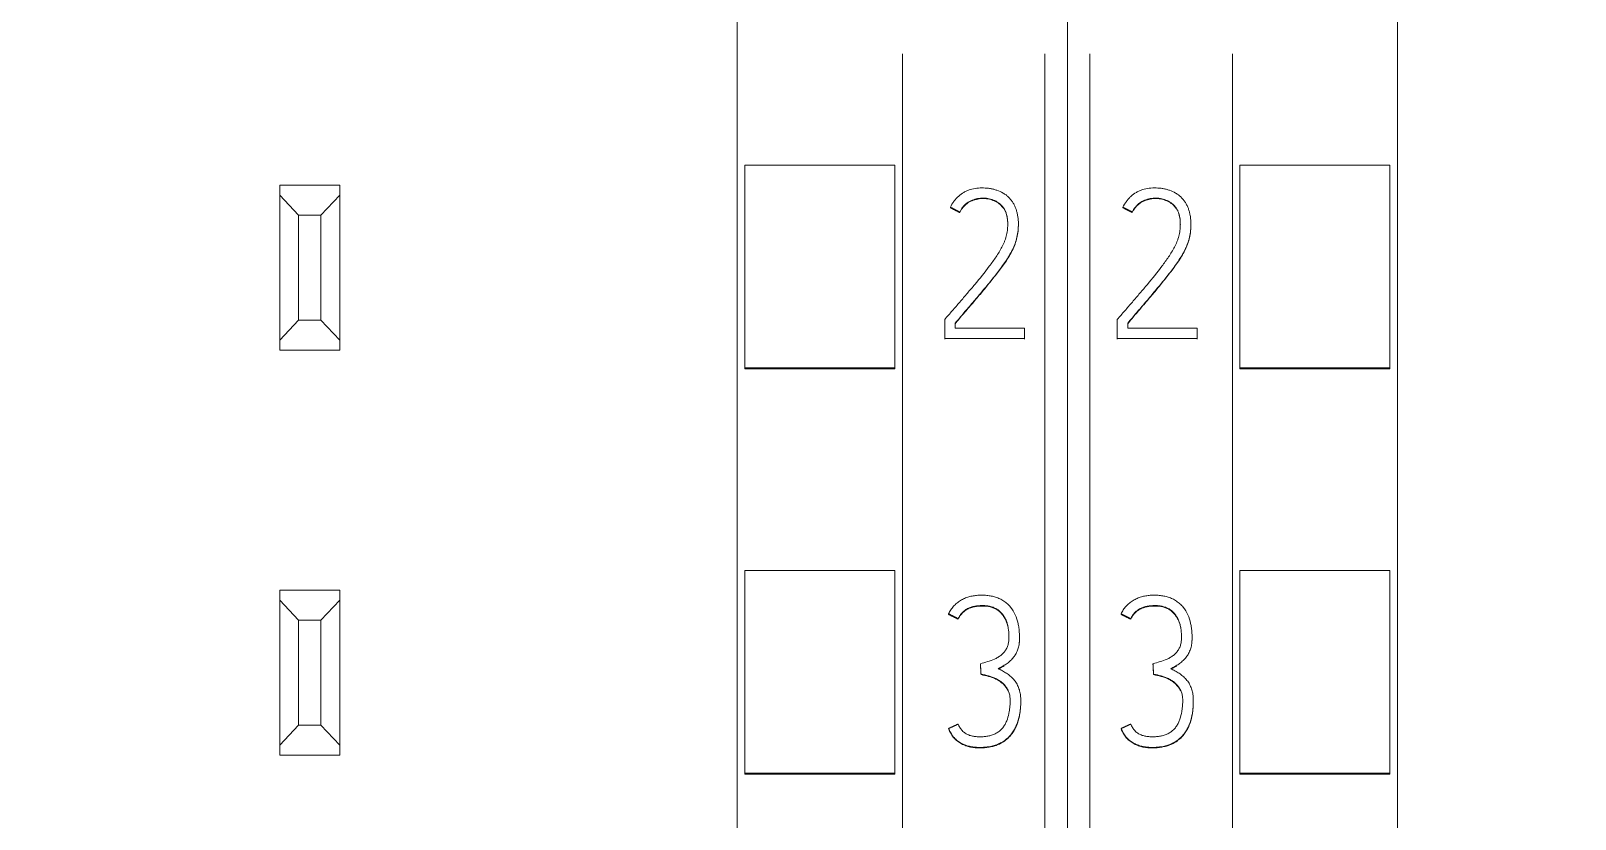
# Model space of a CAD drawing. Header units: millimetres. Extents: x 41350 to 54029, y 25852 to 34717.
# Drawn here: x 46933.4 to 46953.99, y 33478.45 to 33488.95 of the extents above; entities that cross this region are included whole.
import ezdxf

# ---------------------------------------------------------------- set-up
doc = ezdxf.new("R2010")
doc.units = ezdxf.units.MM
doc.set_wipeout_variables(frame=1)
doc.layers.add('! NO PLOT !', color=7, linetype='Continuous', true_color=0xff75dd, plot=False)
doc.layers.add('SI-ORMAR-Oprema', color=30, linetype='Continuous', lineweight=5)

# ---------------------------------------------------------------- blocks, each defined once
blk = doc.blocks.new('6ES7521-1BL00-0AB0')
at = {"layer": 'SI-ORMAR-Oprema'}
for p, q in [((-29.725, -3.719), (-29.725, -41.071)), ((-18.125, -7.528), (-18.125, -41.098)), ((-26.525, -7.846), (-26.525, -37.796)), ((-22.175, -37.796), (-22.175, -7.846)), ((-25.6, -10.184), (-24.9, -10.184)), ((-25.6, -11.159), (-25.6, -10.184)), ((-24.9, -10.184), (-24.9, -11.159)), ((-23.8, -11.159), (-23.8, -10.184)), ((-23.8, -10.184), (-23.1, -10.184)), ((-23.1, -10.184), (-23.1, -11.159)), ((-24.9, -11.159), (-25.6, -11.159)), ((-23.1, -11.159), (-23.8, -11.159)), ((-25.6, -11.684), (-24.9, -11.684)), ((-25.6, -12.659), (-25.6, -11.684)), ((-24.9, -11.684), (-24.9, -12.659)), ((-23.8, -11.684), (-23.1, -11.684)), ((-23.8, -12.659), (-23.8, -11.684)), ((-23.1, -11.684), (-23.1, -12.659)), ((-24.9, -12.659), (-25.6, -12.659)), ((-23.1, -12.659), (-23.8, -12.659)), ((-25.6, -14.159), (-25.6, -13.184)), ((-25.6, -13.184), (-24.9, -13.184)), ((-24.9, -13.184), (-24.9, -14.159)), ((-23.8, -14.159), (-23.8, -13.184)), ((-23.8, -13.184), (-23.1, -13.184)), ((-23.1, -13.184), (-23.1, -14.159)), ((-24.9, -14.159), (-25.6, -14.159)), ((-23.1, -14.159), (-23.8, -14.159)), ((-25.6, -15.659), (-25.6, -14.684)), ((-25.6, -14.684), (-24.9, -14.684)), ((-24.9, -14.684), (-24.9, -15.659)), ((-23.8, -15.659), (-23.8, -14.684)), ((-23.8, -14.684), (-23.1, -14.684)), ((-23.1, -14.684), (-23.1, -15.659)), ((-24.9, -15.659), (-25.6, -15.659)), ((-23.1, -15.659), (-23.8, -15.659)), ((-25.6, -17.159), (-25.6, -16.184)), ((-25.6, -16.184), (-24.9, -16.184)), ((-24.9, -16.184), (-24.9, -17.159)), ((-23.8, -17.159), (-23.8, -16.184)), ((-23.8, -16.184), (-23.1, -16.184)), ((-23.1, -16.184), (-23.1, -17.159)), ((-24.9, -17.159), (-25.6, -17.159)), ((-23.1, -17.159), (-23.8, -17.159)), ((-25.6, -17.684), (-24.9, -17.684)), ((-25.6, -18.659), (-25.6, -17.684)), ((-24.9, -17.684), (-24.9, -18.659)), ((-23.8, -17.684), (-23.1, -17.684)), ((-23.8, -18.659), (-23.8, -17.684)), ((-23.1, -17.684), (-23.1, -18.659)), ((-24.9, -18.659), (-25.6, -18.659)), ((-23.1, -18.659), (-23.8, -18.659)), ((-25.6, -20.159), (-25.6, -19.184)), ((-25.6, -19.184), (-24.9, -19.184)), ((-24.9, -19.184), (-24.9, -20.159)), ((-23.8, -20.159), (-23.8, -19.184)), ((-23.8, -19.184), (-23.1, -19.184)), ((-23.1, -19.184), (-23.1, -20.159)), ((-24.9, -20.159), (-25.6, -20.159)), ((-23.1, -20.159), (-23.8, -20.159))]:
    blk.add_line(p, q, dxfattribs=at)
blk.add_wipeout([(-17.4, 69.029), (17.4, 69.029), (17.4, -77.971), (-17.4, -77.971)]).dxf.layer = 'SI-ORMAR-Oprema'
blk.add_wipeout([(-17.4, 69.029), (17.4, 69.029), (17.4, -77.971), (-17.4, -77.971)]).dxf.layer = 'SI-ORMAR-Oprema'
for p, q in [((-17.4, 56.709), (-17.4, -56.709)), ((17.4, 56.709), (17.4, -56.709)), ((-13, 54.429), (-13, -54.387)), ((13, -54.387), (13, 54.429)), ((-17.1, -10.221), (-17.1, -74.176)), ((-15.2, -10.221), (-15.2, -74.176)), ((15.2, -10.221), (15.2, -74.176)), ((17.1, -10.221), (17.1, -74.176)), ((-15.1, -14.407), (-15.1, -11.706)), ((-13.1, -11.706), (-15.1, -11.706)), ((-13.1, -14.407), (-13.1, -11.706)), ((13.1, -14.407), (13.1, -11.706)), ((13.1, -11.706), (15.1, -11.706)), ((15.1, -14.407), (15.1, -11.706)), ((6.9, -11.971), (7.7, -11.971)), ((6.9, -12.105), (6.9, -11.971)), ((6.9, -14.038), (6.9, -12.105)), ((7.15, -12.371), (6.9, -12.105)), ((7.7, -12.105), (7.45, -12.371)), ((7.7, -11.971), (7.7, -12.105)), ((7.7, -12.105), (7.7, -14.038)), ((-16.66, -12.267), (-16.66, -12.273)), ((-16.535, -12.331), (-16.535, -12.337)), ((15.84, -12.267), (15.84, -12.273)), ((15.965, -12.331), (15.965, -12.337)), ((-15.753, -12.499), (-15.753, -12.493)), ((7.15, -12.371), (7.15, -13.771)), ((7.45, -12.371), (7.15, -12.371)), ((7.45, -13.771), (7.45, -12.371)), ((16.747, -12.499), (16.747, -12.493)), ((-16.735, -13.763), (-16.735, -14.018)), ((6.9, -14.038), (7.15, -13.771)), ((7.15, -13.771), (7.45, -13.771)), ((7.45, -13.771), (7.7, -14.038)), ((15.765, -13.763), (15.765, -14.018)), ((-16.596, -13.879), (-16.596, -13.813)), ((-15.67, -13.879), (-16.596, -13.879)), ((-15.67, -14.018), (-15.67, -13.879)), ((15.904, -13.879), (15.904, -13.813)), ((16.83, -13.879), (15.904, -13.879)), ((16.83, -14.018), (16.83, -13.879)), ((-16.735, -14.018), (-16.735, -14.024)), ((-16.735, -14.018), (-15.67, -14.018)), ((-15.67, -14.018), (-15.67, -14.024)), ((6.9, -14.171), (6.9, -14.038)), ((7.7, -14.171), (6.9, -14.171)), ((7.7, -14.038), (7.7, -14.171)), ((15.765, -14.018), (15.765, -14.024)), ((15.765, -14.018), (16.83, -14.018)), ((16.83, -14.018), (16.83, -14.024)), ((-15.1, -14.422), (-15.1, -14.407)), ((-13.1, -14.407), (-15.1, -14.407)), ((-13.1, -14.422), (-13.1, -14.407)), ((13.1, -14.422), (13.1, -14.407)), ((13.1, -14.407), (15.1, -14.407)), ((15.1, -14.422), (15.1, -14.407)), ((-13.1, -14.422), (-15.1, -14.422)), ((13.1, -14.422), (15.1, -14.422)), ((-15.1, -19.809), (-15.1, -17.107)), ((-13.1, -17.107), (-15.1, -17.107)), ((-13.1, -19.809), (-13.1, -17.107)), ((13.1, -19.809), (13.1, -17.107)), ((13.1, -17.107), (15.1, -17.107)), ((15.1, -19.809), (15.1, -17.107)), ((6.9, -17.371), (7.7, -17.371)), ((6.9, -17.505), (6.9, -17.371)), ((7.7, -17.371), (7.7, -17.505)), ((-16.684, -17.686), (-16.684, -17.693)), ((6.9, -19.438), (6.9, -17.505)), ((7.15, -17.771), (6.9, -17.505)), ((7.7, -17.505), (7.45, -17.771)), ((7.7, -17.505), (7.7, -19.438)), ((15.816, -17.686), (15.816, -17.693)), ((-16.556, -17.75), (-16.556, -17.756)), ((7.15, -17.771), (7.15, -19.171)), ((7.45, -17.771), (7.15, -17.771)), ((7.45, -19.171), (7.45, -17.771)), ((15.944, -17.75), (15.944, -17.756)), ((-15.738, -18.005), (-15.738, -17.999)), ((16.762, -18.005), (16.762, -17.999)), ((-16.259, -18.352), (-16.259, -18.358)), ((-16.251, -18.49), (-16.251, -18.496)), ((16.241, -18.352), (16.241, -18.358)), ((16.249, -18.49), (16.249, -18.496)), ((-15.721, -18.858), (-15.721, -18.852)), ((16.779, -18.858), (16.779, -18.852)), ((-16.684, -19.214), (-16.684, -19.22)), ((6.9, -19.438), (7.15, -19.171)), ((7.15, -19.171), (7.45, -19.171)), ((7.45, -19.171), (7.7, -19.438)), ((15.816, -19.214), (15.816, -19.22)), ((6.9, -19.571), (6.9, -19.438)), ((7.7, -19.438), (7.7, -19.571)), ((7.7, -19.571), (6.9, -19.571)), ((-15.1, -19.822), (-15.1, -19.809)), ((-13.1, -19.809), (-15.1, -19.809)), ((-13.1, -19.822), (-15.1, -19.822)), ((-13.1, -19.822), (-13.1, -19.809)), ((13.1, -19.822), (13.1, -19.809)), ((13.1, -19.809), (15.1, -19.809)), ((13.1, -19.822), (15.1, -19.822)), ((15.1, -19.822), (15.1, -19.809))]:
    blk.add_line(p, q, dxfattribs=at)
for points, knots in [([(-16.535, -12.331), (-16.524, -12.307), (-16.51, -12.285), (-16.486, -12.255), (-16.478, -12.245), (-16.459, -12.227), (-16.449, -12.219), (-16.418, -12.196), (-16.395, -12.184), (-16.346, -12.164), (-16.322, -12.157), (-16.283, -12.15), (-16.271, -12.148), (-16.245, -12.145), (-16.232, -12.145), (-16.193, -12.145), (-16.167, -12.148), (-16.129, -12.157), (-16.117, -12.16), (-16.092, -12.169), (-16.08, -12.174), (-16.045, -12.19), (-16.023, -12.203), (-15.992, -12.228), (-15.983, -12.237), (-15.965, -12.256), (-15.957, -12.266), (-15.946, -12.282), (-15.942, -12.287), (-15.936, -12.299), (-15.926, -12.316), (-15.919, -12.334), (-15.911, -12.359), (-15.908, -12.371), (-15.902, -12.397), (-15.9, -12.41), (-15.897, -12.435), (-15.896, -12.448), (-15.895, -12.474), (-15.894, -12.487), (-15.895, -12.513), (-15.895, -12.526), (-15.897, -12.552), (-15.898, -12.565), (-15.903, -12.603), (-15.908, -12.628), (-15.918, -12.666), (-15.922, -12.678), (-15.93, -12.703), (-15.935, -12.715), (-15.949, -12.751), (-15.96, -12.774), (-15.984, -12.82), (-15.997, -12.842), (-16.023, -12.886), (-16.037, -12.907), (-16.08, -12.971), (-16.11, -13.013), (-16.202, -13.136), (-16.267, -13.216), (-16.366, -13.334), (-16.4, -13.373), (-16.466, -13.452), (-16.5, -13.491), (-16.567, -13.569), (-16.601, -13.608), (-16.668, -13.685), (-16.702, -13.724), (-16.735, -13.763)], [0, 0, 0, 0, 0.03125, 0.03125, 0.046875, 0.046875, 0.0625, 0.0625, 0.09375, 0.09375, 0.125, 0.125, 0.140625, 0.140625, 0.15625, 0.15625, 0.1875, 0.1875, 0.203125, 0.203125, 0.21875, 0.21875, 0.25, 0.25, 0.265625, 0.265625, 0.28125, 0.28125, 0.289062, 0.289062, 0.296875, 0.3125, 0.3125, 0.328125, 0.328125, 0.34375, 0.34375, 0.359375, 0.359375, 0.375, 0.375, 0.390625, 0.390625, 0.40625, 0.40625, 0.4375, 0.4375, 0.453125, 0.453125, 0.46875, 0.46875, 0.5, 0.5, 0.53125, 0.53125, 0.5625, 0.5625, 0.625, 0.625, 0.75, 0.75, 0.8125, 0.8125, 0.875, 0.875, 0.9375, 0.9375, 1, 1, 1, 1]), ([(-16.596, -13.813), (-16.557, -13.767), (-16.519, -13.721), (-16.441, -13.629), (-16.401, -13.583), (-16.323, -13.492), (-16.284, -13.446), (-16.207, -13.353), (-16.168, -13.307), (-16.092, -13.213), (-16.054, -13.166), (-16, -13.094), (-15.982, -13.07), (-15.947, -13.021), (-15.929, -12.996), (-15.896, -12.946), (-15.88, -12.92), (-15.85, -12.869), (-15.836, -12.842), (-15.817, -12.801), (-15.811, -12.787), (-15.8, -12.759), (-15.795, -12.745), (-15.78, -12.701), (-15.773, -12.672), (-15.762, -12.613), (-15.758, -12.583), (-15.754, -12.538), (-15.754, -12.523), (-15.753, -12.493), (-15.753, -12.478), (-15.755, -12.432), (-15.759, -12.402), (-15.766, -12.358), (-15.77, -12.343), (-15.777, -12.314), (-15.782, -12.299), (-15.792, -12.271), (-15.798, -12.257), (-15.812, -12.23), (-15.819, -12.217), (-15.831, -12.198), (-15.835, -12.192), (-15.844, -12.179), (-15.849, -12.173), (-15.864, -12.156), (-15.874, -12.145), (-15.895, -12.123), (-15.906, -12.113), (-15.924, -12.099), (-15.93, -12.095), (-15.943, -12.086), (-15.95, -12.082), (-15.983, -12.063), (-16.01, -12.051), (-16.053, -12.036), (-16.068, -12.031), (-16.097, -12.024), (-16.112, -12.02), (-16.142, -12.015), (-16.157, -12.013), (-16.187, -12.011), (-16.202, -12.01), (-16.232, -12.009), (-16.247, -12.009), (-16.278, -12.011), (-16.293, -12.012), (-16.338, -12.017), (-16.368, -12.023), (-16.411, -12.037), (-16.425, -12.042), (-16.446, -12.051), (-16.453, -12.055), (-16.467, -12.061), (-16.473, -12.065), (-16.506, -12.084), (-16.53, -12.102), (-16.564, -12.132), (-16.575, -12.143), (-16.596, -12.165), (-16.605, -12.177), (-16.632, -12.213), (-16.648, -12.239), (-16.66, -12.267)], [0, 0, 0, 0, 0.0625, 0.0625, 0.125, 0.125, 0.1875, 0.1875, 0.25, 0.25, 0.3125, 0.3125, 0.34375, 0.34375, 0.375, 0.375, 0.40625, 0.40625, 0.4375, 0.4375, 0.453125, 0.453125, 0.46875, 0.46875, 0.5, 0.5, 0.53125, 0.53125, 0.546875, 0.546875, 0.5625, 0.5625, 0.59375, 0.59375, 0.609375, 0.609375, 0.625, 0.625, 0.640625, 0.640625, 0.65625, 0.65625, 0.664063, 0.664063, 0.671875, 0.671875, 0.6875, 0.6875, 0.703125, 0.703125, 0.710938, 0.710938, 0.71875, 0.71875, 0.75, 0.75, 0.765625, 0.765625, 0.78125, 0.78125, 0.796875, 0.796875, 0.8125, 0.8125, 0.828125, 0.828125, 0.84375, 0.84375, 0.875, 0.875, 0.890625, 0.890625, 0.898438, 0.898438, 0.90625, 0.90625, 0.9375, 0.9375, 0.953125, 0.953125, 0.96875, 0.96875, 1, 1, 1, 1]), ([(15.965, -12.331), (15.976, -12.307), (15.99, -12.285), (16.014, -12.255), (16.022, -12.245), (16.041, -12.227), (16.051, -12.219), (16.082, -12.196), (16.105, -12.184), (16.154, -12.164), (16.178, -12.157), (16.217, -12.15), (16.229, -12.148), (16.255, -12.145), (16.268, -12.145), (16.307, -12.145), (16.333, -12.148), (16.371, -12.157), (16.383, -12.16), (16.408, -12.169), (16.42, -12.174), (16.455, -12.19), (16.477, -12.203), (16.508, -12.228), (16.517, -12.237), (16.535, -12.256), (16.543, -12.266), (16.554, -12.282), (16.558, -12.287), (16.564, -12.299), (16.574, -12.316), (16.581, -12.334), (16.589, -12.359), (16.592, -12.371), (16.598, -12.397), (16.6, -12.41), (16.603, -12.435), (16.604, -12.448), (16.605, -12.474), (16.606, -12.487), (16.605, -12.513), (16.605, -12.526), (16.603, -12.552), (16.602, -12.565), (16.597, -12.603), (16.592, -12.628), (16.582, -12.666), (16.578, -12.678), (16.57, -12.703), (16.565, -12.715), (16.551, -12.751), (16.54, -12.774), (16.516, -12.82), (16.503, -12.842), (16.477, -12.886), (16.463, -12.907), (16.42, -12.971), (16.39, -13.013), (16.298, -13.136), (16.233, -13.216), (16.134, -13.334), (16.1, -13.373), (16.034, -13.452), (16, -13.491), (15.933, -13.569), (15.899, -13.608), (15.832, -13.685), (15.798, -13.724), (15.765, -13.763)], [0, 0, 0, 0, 0.03125, 0.03125, 0.046875, 0.046875, 0.0625, 0.0625, 0.09375, 0.09375, 0.125, 0.125, 0.140625, 0.140625, 0.15625, 0.15625, 0.1875, 0.1875, 0.203125, 0.203125, 0.21875, 0.21875, 0.25, 0.25, 0.265625, 0.265625, 0.28125, 0.28125, 0.289063, 0.289063, 0.296875, 0.3125, 0.3125, 0.328125, 0.328125, 0.34375, 0.34375, 0.359375, 0.359375, 0.375, 0.375, 0.390625, 0.390625, 0.40625, 0.40625, 0.4375, 0.4375, 0.453125, 0.453125, 0.46875, 0.46875, 0.5, 0.5, 0.53125, 0.53125, 0.5625, 0.5625, 0.625, 0.625, 0.75, 0.75, 0.8125, 0.8125, 0.875, 0.875, 0.9375, 0.9375, 1, 1, 1, 1]), ([(15.904, -13.813), (15.943, -13.767), (15.981, -13.721), (16.059, -13.629), (16.099, -13.583), (16.177, -13.492), (16.216, -13.446), (16.293, -13.353), (16.332, -13.307), (16.408, -13.213), (16.446, -13.166), (16.5, -13.094), (16.518, -13.07), (16.553, -13.021), (16.571, -12.996), (16.604, -12.946), (16.62, -12.92), (16.65, -12.869), (16.664, -12.842), (16.683, -12.801), (16.689, -12.787), (16.7, -12.759), (16.705, -12.745), (16.72, -12.701), (16.727, -12.672), (16.738, -12.613), (16.742, -12.583), (16.746, -12.538), (16.746, -12.523), (16.747, -12.493), (16.747, -12.478), (16.745, -12.432), (16.741, -12.402), (16.734, -12.358), (16.73, -12.343), (16.723, -12.314), (16.718, -12.299), (16.708, -12.271), (16.702, -12.257), (16.688, -12.23), (16.681, -12.217), (16.669, -12.198), (16.665, -12.192), (16.656, -12.179), (16.651, -12.173), (16.636, -12.156), (16.626, -12.145), (16.605, -12.123), (16.594, -12.113), (16.576, -12.099), (16.57, -12.095), (16.557, -12.086), (16.55, -12.082), (16.517, -12.063), (16.49, -12.051), (16.447, -12.036), (16.432, -12.031), (16.403, -12.024), (16.388, -12.02), (16.358, -12.015), (16.343, -12.013), (16.313, -12.011), (16.298, -12.01), (16.268, -12.009), (16.253, -12.009), (16.222, -12.011), (16.207, -12.012), (16.162, -12.017), (16.132, -12.023), (16.089, -12.037), (16.075, -12.042), (16.054, -12.051), (16.047, -12.055), (16.033, -12.061), (16.027, -12.065), (15.994, -12.084), (15.97, -12.102), (15.936, -12.132), (15.925, -12.143), (15.904, -12.165), (15.895, -12.177), (15.868, -12.213), (15.852, -12.239), (15.84, -12.267)], [0, 0, 0, 0, 0.0625, 0.0625, 0.125, 0.125, 0.1875, 0.1875, 0.25, 0.25, 0.3125, 0.3125, 0.34375, 0.34375, 0.375, 0.375, 0.40625, 0.40625, 0.4375, 0.4375, 0.453125, 0.453125, 0.46875, 0.46875, 0.5, 0.5, 0.53125, 0.53125, 0.546875, 0.546875, 0.5625, 0.5625, 0.59375, 0.59375, 0.609375, 0.609375, 0.625, 0.625, 0.640625, 0.640625, 0.65625, 0.65625, 0.664063, 0.664063, 0.671875, 0.671875, 0.6875, 0.6875, 0.703125, 0.703125, 0.710938, 0.710938, 0.71875, 0.71875, 0.75, 0.75, 0.765625, 0.765625, 0.78125, 0.78125, 0.796875, 0.796875, 0.8125, 0.8125, 0.828125, 0.828125, 0.84375, 0.84375, 0.875, 0.875, 0.890625, 0.890625, 0.898438, 0.898438, 0.90625, 0.90625, 0.9375, 0.9375, 0.953125, 0.953125, 0.96875, 0.96875, 1, 1, 1, 1]), ([(-15.894, -12.502), (-15.894, -12.492), (-15.895, -12.481), (-15.896, -12.458), (-15.897, -12.445), (-15.9, -12.419), (-15.902, -12.407), (-15.907, -12.381), (-15.91, -12.368), (-15.918, -12.343), (-15.923, -12.331), (-15.931, -12.314), (-15.934, -12.308), (-15.94, -12.296), (-15.944, -12.291), (-15.962, -12.264), (-15.98, -12.245), (-16.005, -12.224), (-16.01, -12.22), (-16.021, -12.212), (-16.037, -12.201), (-16.066, -12.186), (-16.09, -12.176), (-16.114, -12.167), (-16.127, -12.163), (-16.165, -12.155), (-16.191, -12.152), (-16.243, -12.151), (-16.282, -12.154), (-16.32, -12.163), (-16.345, -12.17), (-16.358, -12.175), (-16.382, -12.184), (-16.393, -12.19), (-16.416, -12.202), (-16.427, -12.209), (-16.459, -12.232), (-16.478, -12.25), (-16.502, -12.281), (-16.509, -12.291), (-16.523, -12.314), (-16.53, -12.325), (-16.535, -12.337)], [0, 0, 0, 0, 0.034384, 0.034384, 0.076368, 0.076368, 0.118351, 0.118351, 0.160334, 0.160334, 0.202317, 0.202317, 0.223309, 0.223309, 0.244301, 0.244301, 0.328267, 0.328267, 0.349259, 0.349259, 0.370251, 0.412234, 0.454217, 0.454217, 0.496201, 0.496201, 0.580167, 0.580167, 0.664134, 0.706117, 0.706117, 0.7481, 0.7481, 0.790084, 0.790084, 0.832067, 0.832067, 0.916033, 0.916033, 0.958017, 0.958017, 1, 1, 1, 1]), ([(16.606, -12.502), (16.606, -12.492), (16.605, -12.481), (16.604, -12.458), (16.603, -12.445), (16.6, -12.419), (16.598, -12.407), (16.593, -12.381), (16.59, -12.368), (16.582, -12.343), (16.577, -12.331), (16.569, -12.314), (16.566, -12.308), (16.56, -12.296), (16.556, -12.291), (16.538, -12.264), (16.52, -12.245), (16.495, -12.224), (16.49, -12.22), (16.479, -12.212), (16.463, -12.201), (16.434, -12.186), (16.41, -12.176), (16.386, -12.167), (16.373, -12.163), (16.335, -12.155), (16.309, -12.152), (16.257, -12.151), (16.218, -12.154), (16.18, -12.163), (16.155, -12.17), (16.142, -12.175), (16.118, -12.184), (16.107, -12.19), (16.084, -12.202), (16.073, -12.209), (16.041, -12.232), (16.022, -12.25), (15.998, -12.281), (15.991, -12.291), (15.977, -12.314), (15.97, -12.325), (15.965, -12.337)], [0, 0, 0, 0, 0.034384, 0.034384, 0.076368, 0.076368, 0.118351, 0.118351, 0.160334, 0.160334, 0.202317, 0.202317, 0.223309, 0.223309, 0.244301, 0.244301, 0.328267, 0.328267, 0.349259, 0.349259, 0.370251, 0.412234, 0.454217, 0.454217, 0.496201, 0.496201, 0.580167, 0.580167, 0.664134, 0.706117, 0.706117, 0.7481, 0.7481, 0.790084, 0.790084, 0.832067, 0.832067, 0.916033, 0.916033, 0.958017, 0.958017, 1, 1, 1, 1]), ([(-15.753, -12.499), (-15.753, -12.505), (-15.753, -12.51), (-15.754, -12.531), (-15.754, -12.546), (-15.758, -12.592), (-15.762, -12.621), (-15.774, -12.68), (-15.781, -12.709), (-15.795, -12.753), (-15.8, -12.767), (-15.812, -12.795), (-15.818, -12.809), (-15.837, -12.85), (-15.851, -12.877), (-15.881, -12.928), (-15.897, -12.954), (-15.93, -13.004), (-15.948, -13.028), (-15.983, -13.077), (-16, -13.101), (-16.055, -13.173), (-16.093, -13.22), (-16.169, -13.314), (-16.207, -13.36), (-16.284, -13.452), (-16.323, -13.498), (-16.402, -13.59), (-16.441, -13.635), (-16.519, -13.727), (-16.558, -13.773), (-16.596, -13.819)], [0, 0, 0, 0, 0.010377, 0.010377, 0.038652, 0.038652, 0.095202, 0.095202, 0.151752, 0.151752, 0.180027, 0.180027, 0.208302, 0.208302, 0.264851, 0.264851, 0.321401, 0.321401, 0.377951, 0.377951, 0.434501, 0.434501, 0.547601, 0.547601, 0.660701, 0.660701, 0.7738, 0.7738, 0.8869, 0.8869, 1, 1, 1, 1]), ([(16.747, -12.499), (16.747, -12.505), (16.747, -12.51), (16.746, -12.531), (16.746, -12.546), (16.742, -12.592), (16.738, -12.621), (16.726, -12.68), (16.719, -12.709), (16.705, -12.753), (16.7, -12.767), (16.688, -12.795), (16.682, -12.809), (16.663, -12.85), (16.649, -12.877), (16.619, -12.928), (16.603, -12.954), (16.57, -13.004), (16.552, -13.028), (16.517, -13.077), (16.5, -13.101), (16.445, -13.173), (16.407, -13.22), (16.331, -13.314), (16.293, -13.36), (16.216, -13.452), (16.177, -13.498), (16.098, -13.59), (16.059, -13.635), (15.981, -13.727), (15.942, -13.773), (15.904, -13.819)], [0, 0, 0, 0, 0.010377, 0.010377, 0.038652, 0.038652, 0.095202, 0.095202, 0.151752, 0.151752, 0.180027, 0.180027, 0.208302, 0.208302, 0.264851, 0.264851, 0.321401, 0.321401, 0.377951, 0.377951, 0.434501, 0.434501, 0.547601, 0.547601, 0.660701, 0.660701, 0.7738, 0.7738, 0.8869, 0.8869, 1, 1, 1, 1]), ([(-16.684, -17.686), (-16.676, -17.668), (-16.656, -17.632), (-16.631, -17.601), (-16.611, -17.578), (-16.604, -17.571), (-16.589, -17.557), (-16.582, -17.55), (-16.558, -17.531), (-16.542, -17.519), (-16.516, -17.503), (-16.507, -17.498), (-16.489, -17.489), (-16.48, -17.484), (-16.452, -17.472), (-16.433, -17.465), (-16.404, -17.457), (-16.395, -17.454), (-16.375, -17.45), (-16.365, -17.448), (-16.335, -17.443), (-16.295, -17.438), (-16.255, -17.437), (-16.215, -17.437), (-16.195, -17.438), (-16.154, -17.442), (-16.134, -17.445), (-16.095, -17.452), (-16.075, -17.457), (-16.037, -17.469), (-16.018, -17.477), (-15.99, -17.49), (-15.981, -17.494), (-15.964, -17.504), (-15.955, -17.51), (-15.93, -17.526), (-15.914, -17.539), (-15.892, -17.559), (-15.885, -17.566), (-15.871, -17.581), (-15.864, -17.588), (-15.832, -17.627), (-15.811, -17.662), (-15.778, -17.736), (-15.766, -17.774), (-15.753, -17.833), (-15.749, -17.853), (-15.744, -17.893), (-15.742, -17.913), (-15.739, -17.953), (-15.738, -17.973), (-15.738, -18.013), (-15.738, -18.033), (-15.741, -18.073), (-15.743, -18.093), (-15.752, -18.133), (-15.757, -18.153), (-15.772, -18.19), (-15.781, -18.208), (-15.796, -18.235), (-15.801, -18.243), (-15.813, -18.26), (-15.819, -18.268), (-15.839, -18.291), (-15.853, -18.305), (-15.876, -18.325), (-15.883, -18.332), (-15.899, -18.344), (-15.908, -18.35), (-15.933, -18.366), (-15.95, -18.377), (-15.985, -18.397), (-16.003, -18.406), (-16.021, -18.415)], [0, 0, 0, 0, 0.03125, 0.0625, 0.0625, 0.078125, 0.078125, 0.09375, 0.09375, 0.125, 0.125, 0.140625, 0.140625, 0.15625, 0.15625, 0.1875, 0.1875, 0.203125, 0.203125, 0.21875, 0.21875, 0.25, 0.28125, 0.28125, 0.3125, 0.3125, 0.34375, 0.34375, 0.375, 0.375, 0.40625, 0.40625, 0.421875, 0.421875, 0.4375, 0.4375, 0.46875, 0.46875, 0.484375, 0.484375, 0.5, 0.5, 0.5625, 0.5625, 0.625, 0.625, 0.65625, 0.65625, 0.6875, 0.6875, 0.71875, 0.71875, 0.75, 0.75, 0.78125, 0.78125, 0.8125, 0.8125, 0.84375, 0.84375, 0.859375, 0.859375, 0.875, 0.875, 0.90625, 0.90625, 0.921875, 0.921875, 0.9375, 0.9375, 0.96875, 0.96875, 1, 1, 1, 1]), ([(15.816, -17.686), (15.824, -17.668), (15.844, -17.632), (15.869, -17.601), (15.889, -17.578), (15.896, -17.571), (15.911, -17.557), (15.918, -17.55), (15.942, -17.531), (15.958, -17.519), (15.984, -17.503), (15.993, -17.498), (16.011, -17.489), (16.02, -17.484), (16.048, -17.472), (16.067, -17.465), (16.096, -17.457), (16.105, -17.454), (16.125, -17.45), (16.135, -17.448), (16.165, -17.443), (16.205, -17.438), (16.245, -17.437), (16.285, -17.437), (16.305, -17.438), (16.346, -17.442), (16.366, -17.445), (16.405, -17.452), (16.425, -17.457), (16.463, -17.469), (16.482, -17.477), (16.51, -17.49), (16.519, -17.494), (16.536, -17.504), (16.545, -17.51), (16.57, -17.526), (16.586, -17.539), (16.608, -17.559), (16.615, -17.566), (16.629, -17.581), (16.636, -17.588), (16.668, -17.627), (16.689, -17.662), (16.722, -17.736), (16.734, -17.774), (16.747, -17.833), (16.751, -17.853), (16.756, -17.893), (16.758, -17.913), (16.761, -17.953), (16.762, -17.973), (16.762, -18.013), (16.762, -18.033), (16.759, -18.073), (16.757, -18.093), (16.748, -18.133), (16.743, -18.153), (16.728, -18.19), (16.719, -18.208), (16.704, -18.235), (16.699, -18.243), (16.687, -18.26), (16.681, -18.268), (16.661, -18.291), (16.647, -18.305), (16.624, -18.325), (16.617, -18.332), (16.601, -18.344), (16.592, -18.35), (16.567, -18.366), (16.55, -18.377), (16.515, -18.397), (16.497, -18.406), (16.479, -18.415)], [0, 0, 0, 0, 0.03125, 0.0625, 0.0625, 0.078125, 0.078125, 0.09375, 0.09375, 0.125, 0.125, 0.140625, 0.140625, 0.15625, 0.15625, 0.1875, 0.1875, 0.203125, 0.203125, 0.21875, 0.21875, 0.25, 0.28125, 0.28125, 0.3125, 0.3125, 0.34375, 0.34375, 0.375, 0.375, 0.40625, 0.40625, 0.421875, 0.421875, 0.4375, 0.4375, 0.46875, 0.46875, 0.484375, 0.484375, 0.5, 0.5, 0.5625, 0.5625, 0.625, 0.625, 0.65625, 0.65625, 0.6875, 0.6875, 0.71875, 0.71875, 0.75, 0.75, 0.78125, 0.78125, 0.8125, 0.8125, 0.84375, 0.84375, 0.859375, 0.859375, 0.875, 0.875, 0.90625, 0.90625, 0.921875, 0.921875, 0.9375, 0.9375, 0.96875, 0.96875, 1, 1, 1, 1]), ([(-16.259, -18.352), (-16.228, -18.343), (-16.196, -18.333), (-16.133, -18.313), (-16.102, -18.303), (-16.057, -18.283), (-16.042, -18.275), (-16.014, -18.258), (-16, -18.249), (-15.98, -18.234), (-15.974, -18.228), (-15.962, -18.217), (-15.956, -18.211), (-15.94, -18.192), (-15.93, -18.18), (-15.916, -18.159), (-15.912, -18.152), (-15.905, -18.137), (-15.901, -18.129), (-15.892, -18.106), (-15.888, -18.09), (-15.882, -18.058), (-15.881, -18.041), (-15.879, -18.008), (-15.879, -17.992), (-15.88, -17.942), (-15.882, -17.91), (-15.89, -17.861), (-15.893, -17.845), (-15.9, -17.82), (-15.902, -17.812), (-15.907, -17.797), (-15.91, -17.789), (-15.919, -17.766), (-15.927, -17.751), (-15.943, -17.722), (-15.952, -17.708), (-15.972, -17.681), (-15.983, -17.669), (-16.001, -17.652), (-16.007, -17.647), (-16.02, -17.636), (-16.027, -17.631), (-16.048, -17.618), (-16.063, -17.61), (-16.094, -17.597), (-16.109, -17.592), (-16.142, -17.584), (-16.158, -17.581), (-16.191, -17.577), (-16.208, -17.576), (-16.241, -17.575), (-16.257, -17.576), (-16.291, -17.578), (-16.307, -17.58), (-16.34, -17.585), (-16.356, -17.588), (-16.38, -17.595), (-16.388, -17.598), (-16.404, -17.604), (-16.411, -17.607), (-16.426, -17.614), (-16.434, -17.618), (-16.448, -17.627), (-16.455, -17.631), (-16.475, -17.646), (-16.488, -17.657), (-16.511, -17.68), (-16.522, -17.693), (-16.54, -17.721), (-16.549, -17.735), (-16.556, -17.75)], [0, 0, 0, 0, 0.0625, 0.0625, 0.125, 0.125, 0.15625, 0.15625, 0.1875, 0.1875, 0.203125, 0.203125, 0.21875, 0.21875, 0.25, 0.25, 0.265625, 0.265625, 0.28125, 0.28125, 0.3125, 0.3125, 0.34375, 0.34375, 0.375, 0.375, 0.4375, 0.4375, 0.46875, 0.46875, 0.484375, 0.484375, 0.5, 0.5, 0.53125, 0.53125, 0.5625, 0.5625, 0.59375, 0.59375, 0.609375, 0.609375, 0.625, 0.625, 0.65625, 0.65625, 0.6875, 0.6875, 0.71875, 0.71875, 0.75, 0.75, 0.78125, 0.78125, 0.8125, 0.8125, 0.84375, 0.84375, 0.859375, 0.859375, 0.875, 0.875, 0.890625, 0.890625, 0.90625, 0.90625, 0.9375, 0.9375, 0.96875, 0.96875, 1, 1, 1, 1]), ([(-16.556, -17.756), (-16.549, -17.742), (-16.541, -17.727), (-16.522, -17.7), (-16.512, -17.687), (-16.495, -17.67), (-16.489, -17.664), (-16.476, -17.653), (-16.469, -17.648), (-16.456, -17.638), (-16.449, -17.634), (-16.435, -17.625), (-16.428, -17.621), (-16.406, -17.61), (-16.39, -17.605), (-16.358, -17.595), (-16.342, -17.591), (-16.309, -17.586), (-16.293, -17.584), (-16.26, -17.582), (-16.243, -17.582), (-16.194, -17.583), (-16.161, -17.586), (-16.12, -17.596), (-16.112, -17.598), (-16.096, -17.603), (-16.089, -17.606), (-16.066, -17.615), (-16.051, -17.622), (-16.03, -17.636), (-16.023, -17.641), (-16.01, -17.651), (-16.003, -17.656), (-15.985, -17.673), (-15.974, -17.685), (-15.959, -17.705), (-15.954, -17.712), (-15.945, -17.726), (-15.932, -17.747), (-15.921, -17.769), (-15.908, -17.8), (-15.903, -17.816), (-15.895, -17.845), (-15.892, -17.859), (-15.889, -17.873)], [0, 0, 0, 0, 0.055991, 0.055991, 0.111982, 0.111982, 0.139978, 0.139978, 0.167973, 0.167973, 0.195969, 0.195969, 0.223964, 0.223964, 0.279955, 0.279955, 0.335946, 0.335946, 0.391937, 0.391937, 0.447928, 0.447928, 0.55991, 0.55991, 0.587906, 0.587906, 0.615901, 0.615901, 0.671892, 0.671892, 0.699888, 0.699888, 0.727884, 0.727884, 0.783875, 0.783875, 0.81187, 0.81187, 0.839866, 0.895857, 0.895857, 0.951848, 0.951848, 1, 1, 1, 1]), ([(16.241, -18.352), (16.272, -18.343), (16.304, -18.333), (16.367, -18.313), (16.398, -18.303), (16.443, -18.283), (16.458, -18.275), (16.486, -18.258), (16.5, -18.249), (16.52, -18.234), (16.526, -18.228), (16.538, -18.217), (16.544, -18.211), (16.56, -18.192), (16.57, -18.18), (16.584, -18.159), (16.588, -18.152), (16.595, -18.137), (16.599, -18.129), (16.608, -18.106), (16.612, -18.09), (16.618, -18.058), (16.619, -18.041), (16.621, -18.008), (16.621, -17.992), (16.62, -17.942), (16.618, -17.91), (16.61, -17.861), (16.607, -17.845), (16.6, -17.82), (16.598, -17.812), (16.593, -17.797), (16.59, -17.789), (16.581, -17.766), (16.573, -17.751), (16.557, -17.722), (16.548, -17.708), (16.528, -17.681), (16.517, -17.669), (16.499, -17.652), (16.493, -17.647), (16.48, -17.636), (16.473, -17.631), (16.452, -17.618), (16.437, -17.61), (16.406, -17.597), (16.391, -17.592), (16.358, -17.584), (16.342, -17.581), (16.309, -17.577), (16.292, -17.576), (16.259, -17.575), (16.243, -17.576), (16.209, -17.578), (16.193, -17.58), (16.16, -17.585), (16.144, -17.588), (16.12, -17.595), (16.112, -17.598), (16.096, -17.604), (16.089, -17.607), (16.074, -17.614), (16.066, -17.618), (16.052, -17.627), (16.045, -17.631), (16.025, -17.646), (16.012, -17.657), (15.989, -17.68), (15.978, -17.693), (15.96, -17.721), (15.951, -17.735), (15.944, -17.75)], [0, 0, 0, 0, 0.0625, 0.0625, 0.125, 0.125, 0.15625, 0.15625, 0.1875, 0.1875, 0.203125, 0.203125, 0.21875, 0.21875, 0.25, 0.25, 0.265625, 0.265625, 0.28125, 0.28125, 0.3125, 0.3125, 0.34375, 0.34375, 0.375, 0.375, 0.4375, 0.4375, 0.46875, 0.46875, 0.484375, 0.484375, 0.5, 0.5, 0.53125, 0.53125, 0.5625, 0.5625, 0.59375, 0.59375, 0.609375, 0.609375, 0.625, 0.625, 0.65625, 0.65625, 0.6875, 0.6875, 0.71875, 0.71875, 0.75, 0.75, 0.78125, 0.78125, 0.8125, 0.8125, 0.84375, 0.84375, 0.859375, 0.859375, 0.875, 0.875, 0.890625, 0.890625, 0.90625, 0.90625, 0.9375, 0.9375, 0.96875, 0.96875, 1, 1, 1, 1]), ([(15.944, -17.756), (15.951, -17.742), (15.959, -17.727), (15.978, -17.7), (15.988, -17.687), (16.005, -17.67), (16.011, -17.664), (16.024, -17.653), (16.031, -17.648), (16.044, -17.638), (16.051, -17.634), (16.065, -17.625), (16.072, -17.621), (16.094, -17.61), (16.11, -17.605), (16.142, -17.595), (16.158, -17.591), (16.191, -17.586), (16.207, -17.584), (16.24, -17.582), (16.257, -17.582), (16.306, -17.583), (16.339, -17.586), (16.38, -17.596), (16.388, -17.598), (16.404, -17.603), (16.411, -17.606), (16.434, -17.615), (16.449, -17.622), (16.47, -17.636), (16.477, -17.641), (16.49, -17.651), (16.497, -17.656), (16.515, -17.673), (16.526, -17.685), (16.541, -17.705), (16.546, -17.712), (16.555, -17.726), (16.568, -17.747), (16.579, -17.769), (16.592, -17.8), (16.597, -17.816), (16.605, -17.845), (16.608, -17.859), (16.611, -17.873)], [0, 0, 0, 0, 0.055991, 0.055991, 0.111982, 0.111982, 0.139978, 0.139978, 0.167973, 0.167973, 0.195969, 0.195969, 0.223964, 0.223964, 0.279955, 0.279955, 0.335946, 0.335946, 0.391937, 0.391937, 0.447928, 0.447928, 0.55991, 0.55991, 0.587906, 0.587906, 0.615901, 0.615901, 0.671892, 0.671892, 0.699888, 0.699888, 0.727884, 0.727884, 0.783875, 0.783875, 0.81187, 0.81187, 0.839866, 0.895857, 0.895857, 0.951848, 0.951848, 1, 1, 1, 1]), ([(-15.744, -18.098), (-15.742, -18.086), (-15.741, -18.073), (-15.738, -18.043), (-15.738, -18.024), (-15.738, -18.006)], [0, 0, 0, 0, 0.4, 0.4, 1, 1, 1, 1]), ([(16.756, -18.098), (16.758, -18.086), (16.759, -18.073), (16.762, -18.043), (16.762, -18.024), (16.762, -18.006)], [0, 0, 0, 0, 0.4, 0.4, 1, 1, 1, 1]), ([(-16.021, -18.415), (-16.002, -18.425), (-15.984, -18.435), (-15.947, -18.456), (-15.929, -18.467), (-15.894, -18.49), (-15.877, -18.502), (-15.853, -18.523), (-15.845, -18.53), (-15.83, -18.545), (-15.822, -18.552), (-15.802, -18.576), (-15.79, -18.593), (-15.773, -18.62), (-15.768, -18.63), (-15.759, -18.649), (-15.755, -18.658), (-15.743, -18.688), (-15.737, -18.708), (-15.73, -18.739), (-15.729, -18.749), (-15.725, -18.77), (-15.724, -18.781), (-15.722, -18.812), (-15.721, -18.833), (-15.721, -18.875), (-15.722, -18.896), (-15.725, -18.938), (-15.727, -18.959), (-15.732, -19.001), (-15.735, -19.021), (-15.748, -19.083), (-15.759, -19.123), (-15.779, -19.171), (-15.783, -19.181), (-15.792, -19.2), (-15.797, -19.21), (-15.812, -19.238), (-15.823, -19.255), (-15.848, -19.29), (-15.861, -19.306), (-15.883, -19.329), (-15.891, -19.336), (-15.907, -19.35), (-15.915, -19.357), (-15.94, -19.376), (-15.957, -19.388), (-15.985, -19.404), (-15.994, -19.408), (-16.013, -19.418), (-16.023, -19.422), (-16.072, -19.441), (-16.113, -19.452), (-16.175, -19.461), (-16.196, -19.463), (-16.239, -19.466), (-16.26, -19.466), (-16.302, -19.465), (-16.323, -19.464), (-16.355, -19.461), (-16.365, -19.459), (-16.386, -19.456), (-16.396, -19.454), (-16.427, -19.446), (-16.447, -19.44), (-16.477, -19.428), (-16.486, -19.424), (-16.506, -19.415), (-16.515, -19.41), (-16.543, -19.394), (-16.56, -19.382), (-16.584, -19.361), (-16.592, -19.354), (-16.607, -19.339), (-16.614, -19.331), (-16.633, -19.306), (-16.644, -19.288), (-16.666, -19.252), (-16.675, -19.233), (-16.684, -19.214)], [0, 0, 0, 0, 0.03125, 0.03125, 0.0625, 0.0625, 0.09375, 0.09375, 0.109375, 0.109375, 0.125, 0.125, 0.15625, 0.15625, 0.171875, 0.171875, 0.1875, 0.1875, 0.21875, 0.21875, 0.234375, 0.234375, 0.25, 0.25, 0.28125, 0.28125, 0.3125, 0.3125, 0.34375, 0.34375, 0.375, 0.375, 0.4375, 0.4375, 0.453125, 0.453125, 0.46875, 0.46875, 0.5, 0.5, 0.53125, 0.53125, 0.546875, 0.546875, 0.5625, 0.5625, 0.59375, 0.59375, 0.609375, 0.609375, 0.625, 0.625, 0.6875, 0.6875, 0.71875, 0.71875, 0.75, 0.75, 0.78125, 0.78125, 0.796875, 0.796875, 0.8125, 0.8125, 0.84375, 0.84375, 0.859375, 0.859375, 0.875, 0.875, 0.90625, 0.90625, 0.921875, 0.921875, 0.9375, 0.9375, 0.96875, 0.96875, 1, 1, 1, 1]), ([(-16.556, -19.155), (-16.549, -19.171), (-16.541, -19.187), (-16.523, -19.216), (-16.513, -19.23), (-16.495, -19.249), (-16.489, -19.255), (-16.476, -19.266), (-16.469, -19.272), (-16.455, -19.281), (-16.447, -19.286), (-16.432, -19.294), (-16.424, -19.297), (-16.399, -19.307), (-16.383, -19.312), (-16.349, -19.319), (-16.332, -19.321), (-16.297, -19.324), (-16.28, -19.325), (-16.245, -19.324), (-16.228, -19.324), (-16.194, -19.321), (-16.177, -19.319), (-16.151, -19.314), (-16.143, -19.312), (-16.126, -19.308), (-16.118, -19.305), (-16.093, -19.297), (-16.077, -19.291), (-16.053, -19.28), (-16.046, -19.275), (-16.031, -19.266), (-16.024, -19.262), (-16.003, -19.246), (-15.99, -19.235), (-15.966, -19.21), (-15.955, -19.196), (-15.935, -19.167), (-15.927, -19.152), (-15.912, -19.121), (-15.905, -19.105), (-15.889, -19.056), (-15.881, -19.022), (-15.872, -18.971), (-15.87, -18.954), (-15.866, -18.92), (-15.864, -18.902), (-15.863, -18.868), (-15.862, -18.851), (-15.863, -18.825), (-15.863, -18.816), (-15.865, -18.799), (-15.865, -18.79), (-15.869, -18.764), (-15.873, -18.748), (-15.882, -18.723), (-15.885, -18.715), (-15.893, -18.7), (-15.897, -18.692), (-15.91, -18.669), (-15.92, -18.655), (-15.942, -18.629), (-15.954, -18.616), (-15.98, -18.594), (-15.994, -18.584), (-16.023, -18.565), (-16.039, -18.556), (-16.069, -18.541), (-16.085, -18.535), (-16.118, -18.523), (-16.134, -18.518), (-16.183, -18.504), (-16.217, -18.496), (-16.251, -18.49)], [0, 0, 0, 0, 0.03125, 0.03125, 0.0625, 0.0625, 0.078125, 0.078125, 0.09375, 0.09375, 0.109375, 0.109375, 0.125, 0.125, 0.15625, 0.15625, 0.1875, 0.1875, 0.21875, 0.21875, 0.25, 0.25, 0.28125, 0.28125, 0.296875, 0.296875, 0.3125, 0.3125, 0.34375, 0.34375, 0.359375, 0.359375, 0.375, 0.375, 0.40625, 0.40625, 0.4375, 0.4375, 0.46875, 0.46875, 0.5, 0.5, 0.5625, 0.5625, 0.59375, 0.59375, 0.625, 0.625, 0.65625, 0.65625, 0.671875, 0.671875, 0.6875, 0.6875, 0.71875, 0.71875, 0.734375, 0.734375, 0.75, 0.75, 0.78125, 0.78125, 0.8125, 0.8125, 0.84375, 0.84375, 0.875, 0.875, 0.90625, 0.90625, 0.9375, 0.9375, 1, 1, 1, 1]), ([(-16.251, -18.496), (-16.217, -18.502), (-16.184, -18.51), (-16.134, -18.524), (-16.118, -18.529), (-16.085, -18.541), (-16.07, -18.547), (-16.046, -18.559), (-16.039, -18.563), (-16.023, -18.571), (-16.016, -18.576), (-15.994, -18.59), (-15.98, -18.6), (-15.961, -18.617), (-15.954, -18.623), (-15.942, -18.635), (-15.936, -18.642), (-15.92, -18.662), (-15.91, -18.676), (-15.897, -18.698), (-15.893, -18.706), (-15.889, -18.714), (-15.889, -18.715), (-15.888, -18.715)], [0, 0, 0, 0, 0.234563, 0.234563, 0.351844, 0.351844, 0.469126, 0.469126, 0.527766, 0.527766, 0.586407, 0.586407, 0.703689, 0.703689, 0.762329, 0.762329, 0.82097, 0.82097, 0.938251, 0.938251, 0.996892, 0.996892, 1, 1, 1, 1]), ([(-16.021, -18.422), (-16.003, -18.413), (-15.985, -18.403), (-15.96, -18.389), (-15.952, -18.384), (-15.944, -18.379)], [0, 0, 0, 0, 0.680967, 0.680967, 1, 1, 1, 1]), ([(16.479, -18.415), (16.498, -18.425), (16.516, -18.435), (16.553, -18.456), (16.571, -18.467), (16.606, -18.49), (16.623, -18.502), (16.647, -18.523), (16.655, -18.53), (16.67, -18.545), (16.678, -18.552), (16.698, -18.576), (16.71, -18.593), (16.727, -18.62), (16.732, -18.63), (16.741, -18.649), (16.745, -18.658), (16.757, -18.688), (16.763, -18.708), (16.77, -18.739), (16.771, -18.749), (16.775, -18.77), (16.776, -18.781), (16.778, -18.812), (16.779, -18.833), (16.779, -18.875), (16.778, -18.896), (16.775, -18.938), (16.773, -18.959), (16.768, -19.001), (16.765, -19.021), (16.752, -19.083), (16.741, -19.123), (16.721, -19.171), (16.717, -19.181), (16.708, -19.2), (16.703, -19.21), (16.688, -19.238), (16.677, -19.255), (16.652, -19.29), (16.639, -19.306), (16.617, -19.329), (16.609, -19.336), (16.593, -19.35), (16.585, -19.357), (16.56, -19.376), (16.543, -19.388), (16.515, -19.404), (16.506, -19.408), (16.487, -19.418), (16.477, -19.422), (16.428, -19.441), (16.387, -19.452), (16.325, -19.461), (16.304, -19.463), (16.261, -19.466), (16.24, -19.466), (16.198, -19.465), (16.177, -19.464), (16.145, -19.461), (16.135, -19.459), (16.114, -19.456), (16.104, -19.454), (16.073, -19.446), (16.053, -19.44), (16.023, -19.428), (16.014, -19.424), (15.994, -19.415), (15.985, -19.41), (15.957, -19.394), (15.94, -19.382), (15.916, -19.361), (15.908, -19.354), (15.893, -19.339), (15.886, -19.331), (15.867, -19.306), (15.856, -19.288), (15.834, -19.252), (15.825, -19.233), (15.816, -19.214)], [0, 0, 0, 0, 0.03125, 0.03125, 0.0625, 0.0625, 0.09375, 0.09375, 0.109375, 0.109375, 0.125, 0.125, 0.15625, 0.15625, 0.171875, 0.171875, 0.1875, 0.1875, 0.21875, 0.21875, 0.234375, 0.234375, 0.25, 0.25, 0.28125, 0.28125, 0.3125, 0.3125, 0.34375, 0.34375, 0.375, 0.375, 0.4375, 0.4375, 0.453125, 0.453125, 0.46875, 0.46875, 0.5, 0.5, 0.53125, 0.53125, 0.546875, 0.546875, 0.5625, 0.5625, 0.59375, 0.59375, 0.609375, 0.609375, 0.625, 0.625, 0.6875, 0.6875, 0.71875, 0.71875, 0.75, 0.75, 0.78125, 0.78125, 0.796875, 0.796875, 0.8125, 0.8125, 0.84375, 0.84375, 0.859375, 0.859375, 0.875, 0.875, 0.90625, 0.90625, 0.921875, 0.921875, 0.9375, 0.9375, 0.96875, 0.96875, 1, 1, 1, 1]), ([(15.944, -19.155), (15.951, -19.171), (15.959, -19.187), (15.977, -19.216), (15.987, -19.23), (16.005, -19.249), (16.011, -19.255), (16.024, -19.266), (16.031, -19.272), (16.045, -19.281), (16.053, -19.286), (16.068, -19.294), (16.076, -19.297), (16.101, -19.307), (16.117, -19.312), (16.151, -19.319), (16.168, -19.321), (16.203, -19.324), (16.22, -19.325), (16.255, -19.324), (16.272, -19.324), (16.306, -19.321), (16.323, -19.319), (16.349, -19.314), (16.357, -19.312), (16.374, -19.308), (16.382, -19.305), (16.407, -19.297), (16.423, -19.291), (16.447, -19.28), (16.454, -19.275), (16.469, -19.266), (16.476, -19.262), (16.497, -19.246), (16.51, -19.235), (16.534, -19.21), (16.545, -19.196), (16.565, -19.167), (16.573, -19.152), (16.588, -19.121), (16.595, -19.105), (16.611, -19.056), (16.619, -19.022), (16.628, -18.971), (16.63, -18.954), (16.634, -18.92), (16.636, -18.902), (16.637, -18.868), (16.638, -18.851), (16.637, -18.825), (16.637, -18.816), (16.635, -18.799), (16.635, -18.79), (16.631, -18.764), (16.627, -18.748), (16.618, -18.723), (16.615, -18.715), (16.607, -18.7), (16.603, -18.692), (16.59, -18.669), (16.58, -18.655), (16.558, -18.629), (16.546, -18.616), (16.52, -18.594), (16.506, -18.584), (16.477, -18.565), (16.461, -18.556), (16.431, -18.541), (16.415, -18.535), (16.382, -18.523), (16.366, -18.518), (16.317, -18.504), (16.283, -18.496), (16.249, -18.49)], [0, 0, 0, 0, 0.03125, 0.03125, 0.0625, 0.0625, 0.078125, 0.078125, 0.09375, 0.09375, 0.109375, 0.109375, 0.125, 0.125, 0.15625, 0.15625, 0.1875, 0.1875, 0.21875, 0.21875, 0.25, 0.25, 0.28125, 0.28125, 0.296875, 0.296875, 0.3125, 0.3125, 0.34375, 0.34375, 0.359375, 0.359375, 0.375, 0.375, 0.40625, 0.40625, 0.4375, 0.4375, 0.46875, 0.46875, 0.5, 0.5, 0.5625, 0.5625, 0.59375, 0.59375, 0.625, 0.625, 0.65625, 0.65625, 0.671875, 0.671875, 0.6875, 0.6875, 0.71875, 0.71875, 0.734375, 0.734375, 0.75, 0.75, 0.78125, 0.78125, 0.8125, 0.8125, 0.84375, 0.84375, 0.875, 0.875, 0.90625, 0.90625, 0.9375, 0.9375, 1, 1, 1, 1]), ([(16.249, -18.496), (16.283, -18.502), (16.316, -18.51), (16.366, -18.524), (16.382, -18.529), (16.415, -18.541), (16.43, -18.547), (16.454, -18.559), (16.461, -18.563), (16.477, -18.571), (16.484, -18.576), (16.506, -18.59), (16.52, -18.6), (16.539, -18.617), (16.546, -18.623), (16.558, -18.635), (16.564, -18.642), (16.58, -18.662), (16.59, -18.676), (16.603, -18.698), (16.607, -18.706), (16.611, -18.714), (16.611, -18.715), (16.612, -18.715)], [0, 0, 0, 0, 0.234563, 0.234563, 0.351844, 0.351844, 0.469126, 0.469126, 0.527766, 0.527766, 0.586407, 0.586407, 0.703689, 0.703689, 0.762329, 0.762329, 0.82097, 0.82097, 0.938251, 0.938251, 0.996892, 0.996892, 1, 1, 1, 1]), ([(16.479, -18.422), (16.497, -18.413), (16.515, -18.403), (16.54, -18.389), (16.548, -18.384), (16.556, -18.379)], [0, 0, 0, 0, 0.680967, 0.680967, 1, 1, 1, 1]), ([(-16.684, -19.22), (-16.675, -19.239), (-16.666, -19.258), (-16.644, -19.294), (-16.633, -19.312), (-16.614, -19.337), (-16.607, -19.345), (-16.592, -19.36), (-16.584, -19.367), (-16.56, -19.388), (-16.543, -19.4), (-16.516, -19.416), (-16.506, -19.421), (-16.487, -19.43), (-16.477, -19.434), (-16.448, -19.446), (-16.428, -19.452), (-16.387, -19.462), (-16.366, -19.466), (-16.324, -19.47), (-16.304, -19.471), (-16.262, -19.472), (-16.241, -19.472), (-16.199, -19.47), (-16.178, -19.468), (-16.147, -19.463), (-16.136, -19.461), (-16.115, -19.457), (-16.105, -19.455), (-16.075, -19.447), (-16.055, -19.441), (-16.025, -19.429), (-16.016, -19.425), (-15.997, -19.416), (-15.987, -19.411), (-15.959, -19.396), (-15.942, -19.384), (-15.909, -19.359), (-15.893, -19.345), (-15.864, -19.315), (-15.85, -19.299), (-15.825, -19.265), (-15.814, -19.247), (-15.798, -19.219), (-15.794, -19.21), (-15.785, -19.191), (-15.78, -19.181), (-15.76, -19.132), (-15.749, -19.092), (-15.736, -19.031), (-15.732, -19.01), (-15.727, -18.968), (-15.725, -18.947), (-15.723, -18.923), (-15.723, -18.92), (-15.723, -18.917)], [0, 0, 0, 0, 0.045146, 0.045146, 0.090291, 0.090291, 0.112864, 0.112864, 0.135437, 0.135437, 0.180583, 0.180583, 0.203156, 0.203156, 0.225729, 0.225729, 0.270874, 0.270874, 0.31602, 0.31602, 0.361166, 0.361166, 0.406311, 0.406311, 0.451457, 0.451457, 0.47403, 0.47403, 0.496603, 0.496603, 0.541748, 0.541748, 0.564321, 0.564321, 0.586894, 0.586894, 0.63204, 0.63204, 0.677186, 0.677186, 0.722331, 0.722331, 0.767477, 0.767477, 0.79005, 0.79005, 0.812623, 0.812623, 0.902914, 0.902914, 0.94806, 0.94806, 0.993206, 0.993206, 1, 1, 1, 1]), ([(15.816, -19.22), (15.825, -19.239), (15.834, -19.258), (15.856, -19.294), (15.867, -19.312), (15.886, -19.337), (15.893, -19.345), (15.908, -19.36), (15.916, -19.367), (15.94, -19.388), (15.957, -19.4), (15.984, -19.416), (15.994, -19.421), (16.013, -19.43), (16.023, -19.434), (16.052, -19.446), (16.072, -19.452), (16.113, -19.462), (16.134, -19.466), (16.176, -19.47), (16.196, -19.471), (16.238, -19.472), (16.259, -19.472), (16.301, -19.47), (16.322, -19.468), (16.353, -19.463), (16.364, -19.461), (16.385, -19.457), (16.395, -19.455), (16.425, -19.447), (16.445, -19.441), (16.475, -19.429), (16.484, -19.425), (16.503, -19.416), (16.513, -19.411), (16.541, -19.396), (16.558, -19.384), (16.591, -19.359), (16.607, -19.345), (16.636, -19.315), (16.65, -19.299), (16.675, -19.265), (16.686, -19.247), (16.702, -19.219), (16.706, -19.21), (16.715, -19.191), (16.72, -19.181), (16.74, -19.132), (16.751, -19.092), (16.764, -19.031), (16.768, -19.01), (16.773, -18.968), (16.775, -18.947), (16.777, -18.923), (16.777, -18.92), (16.777, -18.917)], [0, 0, 0, 0, 0.045146, 0.045146, 0.090291, 0.090291, 0.112864, 0.112864, 0.135437, 0.135437, 0.180583, 0.180583, 0.203156, 0.203156, 0.225729, 0.225729, 0.270874, 0.270874, 0.31602, 0.31602, 0.361166, 0.361166, 0.406311, 0.406311, 0.451457, 0.451457, 0.47403, 0.47403, 0.496603, 0.496603, 0.541748, 0.541748, 0.564321, 0.564321, 0.586894, 0.586894, 0.63204, 0.63204, 0.677186, 0.677186, 0.722331, 0.722331, 0.767477, 0.767477, 0.79005, 0.79005, 0.812623, 0.812623, 0.902914, 0.902914, 0.94806, 0.94806, 0.993206, 0.993206, 1, 1, 1, 1])]:
    blk.add_open_spline(points, degree=3, knots=knots, dxfattribs=at)
for points, weights in [([(-16.66, -12.267), (-16.598, -12.299), (-16.535, -12.331)], [0.500000034111, 0.499999965889, 0.500000034111]), ([(-16.535, -12.337), (-16.598, -12.305), (-16.66, -12.273)], [0.500000252145, 0.499999747855, 0.500000252145]), ([(15.84, -12.267), (15.902, -12.299), (15.965, -12.331)], [0.500000117441, 0.499999882559, 0.500000117441]), ([(15.965, -12.337), (15.902, -12.305), (15.84, -12.273)], [0.500000120319, 0.499999879681, 0.500000120319]), ([(-16.556, -17.75), (-16.62, -17.718), (-16.684, -17.686)], [0.499999930142, 0.500000069858, 0.499999930142]), ([(-16.684, -17.693), (-16.62, -17.725), (-16.556, -17.756)], [0.499999864443, 0.500000135557, 0.499999864443]), ([(15.944, -17.75), (15.88, -17.718), (15.816, -17.686)], [0.500000011101, 0.499999988899, 0.500000011101]), ([(15.816, -17.693), (15.88, -17.725), (15.944, -17.756)], [0.500000016249, 0.499999983751, 0.500000016249]), ([(-16.251, -18.49), (-16.255, -18.421), (-16.259, -18.352)], [0.500000030996, 0.499999969004, 0.500000030996]), ([(-16.259, -18.358), (-16.255, -18.427), (-16.251, -18.496)], [0.499999996594, 0.500000003406, 0.499999996594]), ([(16.249, -18.49), (16.245, -18.421), (16.241, -18.352)], [0.500000029831, 0.499999970169, 0.500000029831]), ([(16.241, -18.358), (16.245, -18.427), (16.249, -18.496)], [0.500000009772, 0.499999990228, 0.500000009772]), ([(-16.684, -19.214), (-16.62, -19.185), (-16.556, -19.155)], [0.500000149421, 0.499999850579, 0.500000149421]), ([(15.816, -19.214), (15.88, -19.185), (15.944, -19.155)], [0.499999744046, 0.500000255954, 0.499999744046])]:
    blk.add_rational_spline(points, weights, degree=2, dxfattribs=at)

msp = doc.modelspace()

# ---------------------------------------------------------------- block references
at = {"layer": '! NO PLOT !'}
msp.add_blockref('6ES7521-1BL00-0AB0', (46964.62, 33498.868), dxfattribs=at)

# ---------------------------------------------------------------- next in the draw order: block references
msp.add_blockref('6ES7521-1BL00-0AB0', (46929.82, 33498.868), dxfattribs=at)

doc.saveas('drawing.dxf')
